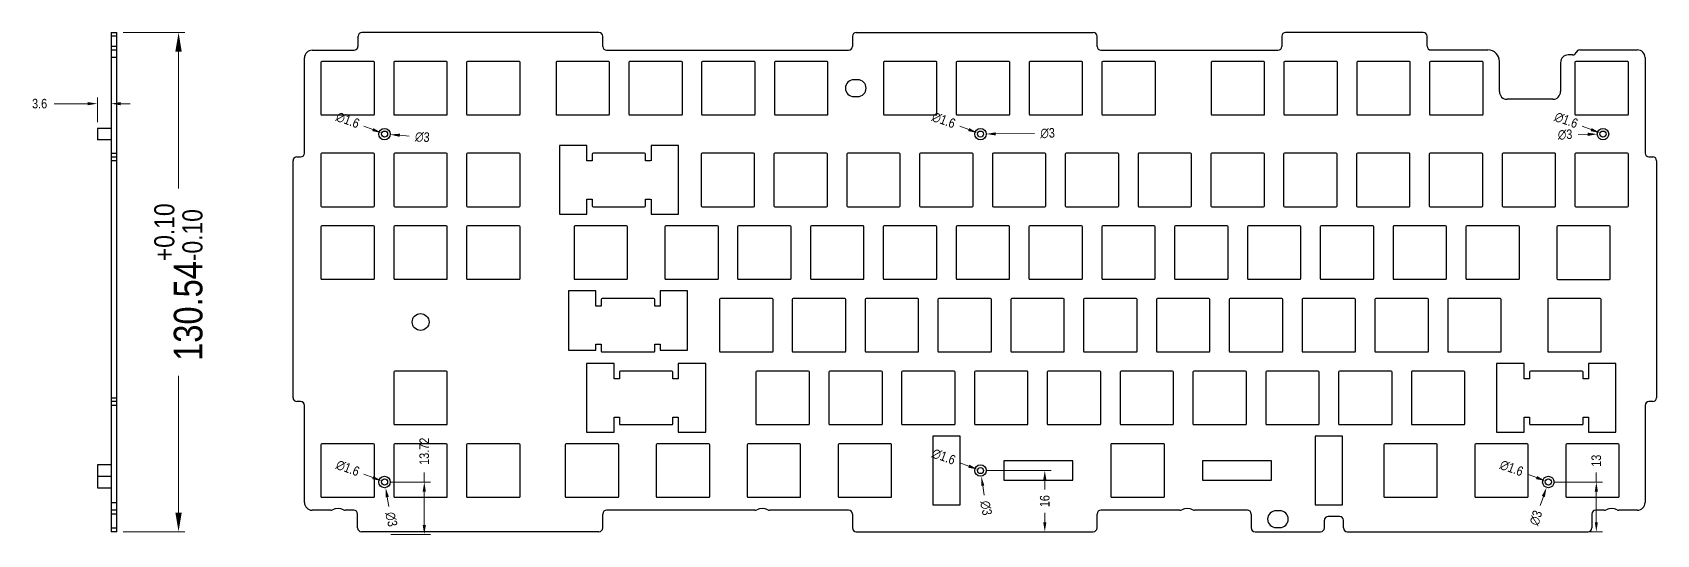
# Model space of a CAD drawing. Header units: millimetres. Extents: x 2387 to 3259, y 214 to 405.
# Drawn here: x 2834.3 to 3259.1, y 214.1 to 345.4 of the extents above; entities that cross this region are included whole.
import ezdxf

# ---------------------------------------------------------------- set-up
doc = ezdxf.new("R2010")
doc.units = ezdxf.units.MM
doc.header["$LTSCALE"] = 30.734
doc.layers.get('0').update_dxf_attribs({"linetype": 'CONTINUOUS'})
doc.styles.get("Standard").update_dxf_attribs({"font": 'txt', "width": 0.85})

msp = doc.modelspace()

# ---------------------------------------------------------------- linework, layer by layer
at = {"color": 5, "linetype": 'Continuous'}
for p, q in [((2854.84, 345.41), (2854.84, 214.87)), ((2854.84, 345.41), (2856.34, 345.41)), ((2856.34, 344.41), (2854.84, 344.41)), ((2856.34, 214.87), (2856.34, 345.41)), ((2919.42, 344.14), (2919.42, 341.77)), ((2982.45, 345.41), (2920.45, 345.41)), ((2983.45, 341.77), (2983.45, 344.41)), ((3048.77, 344.41), (3048.77, 341.77)), ((3049.77, 345.41), (3111.77, 345.41)), ((3112.77, 341.77), (3112.77, 344.41)), ((3161.09, 344.41), (3161.09, 341.77)), ((3198.09, 345.41), (3162.09, 345.41)), ((3199.09, 341.84), (3199.09, 344.41)), ((2854.84, 341.84), (2856.34, 341.84)), ((2854.84, 340.84), (2856.34, 340.84)), ((2907.42, 340.77), (2918.42, 340.77)), ((2984.45, 340.77), (3047.77, 340.77)), ((3113.77, 340.77), (3160.09, 340.77)), ((3200.09, 340.84), (3215.02, 340.84)), ((3239.02, 340.84), (3254.12, 340.84)), ((2856.34, 338.84), (2854.84, 338.84)), ((2905.42, 313.89), (2905.42, 338.77)), ((2909.73, 337.64), (2909.73, 324.04)), ((2923.53, 337.84), (2909.93, 337.84)), ((2923.73, 324.04), (2923.73, 337.64)), ((2928.78, 337.64), (2928.78, 324.04)), ((2942.58, 337.84), (2928.98, 337.84)), ((2942.78, 324.04), (2942.78, 337.64)), ((2947.83, 337.64), (2947.83, 324.04)), ((2961.63, 337.84), (2948.03, 337.84)), ((2961.83, 324.04), (2961.83, 337.64)), ((2971.22, 337.64), (2971.22, 324.04)), ((2985.02, 337.84), (2971.42, 337.84)), ((2985.22, 324.04), (2985.22, 337.64)), ((2990.27, 337.64), (2990.27, 324.04)), ((3004.07, 337.84), (2990.47, 337.84)), ((3004.27, 324.04), (3004.27, 337.64)), ((3009.32, 337.64), (3009.32, 324.04)), ((3023.12, 337.84), (3009.52, 337.84)), ((3023.32, 324.04), (3023.32, 337.64)), ((3028.37, 337.64), (3028.37, 324.04)), ((3042.17, 337.84), (3028.57, 337.84)), ((3042.37, 324.04), (3042.37, 337.64)), ((3056.89, 337.64), (3056.89, 324.04)), ((3070.69, 337.84), (3057.09, 337.84)), ((3070.89, 324.04), (3070.89, 337.64)), ((3075.94, 337.64), (3075.94, 324.04)), ((3089.74, 337.84), (3076.14, 337.84)), ((3089.94, 324.04), (3089.94, 337.64)), ((3094.99, 337.64), (3094.99, 324.04)), ((3108.79, 337.84), (3095.19, 337.84)), ((3108.99, 324.04), (3108.99, 337.64)), ((3114.04, 337.64), (3114.04, 324.04)), ((3127.84, 337.84), (3114.24, 337.84)), ((3128.04, 324.04), (3128.04, 337.64)), ((3142.61, 337.64), (3142.61, 324.04)), ((3156.41, 337.84), (3142.81, 337.84)), ((3156.61, 324.04), (3156.61, 337.64)), ((3161.66, 337.64), (3161.66, 324.04)), ((3175.46, 337.84), (3161.86, 337.84)), ((3175.66, 324.04), (3175.66, 337.64)), ((3180.71, 337.64), (3180.71, 324.04)), ((3194.51, 337.84), (3180.91, 337.84)), ((3194.71, 324.04), (3194.71, 337.64)), ((3199.76, 337.64), (3199.76, 324.04)), ((3213.56, 337.84), (3199.96, 337.84)), ((3213.76, 324.04), (3213.76, 337.64)), ((3218.02, 329.94), (3218.02, 337.84)), ((3234.02, 337.54), (3234.02, 329.94)), ((3237.15, 339.54), (3236.02, 339.54)), ((3237.78, 337.64), (3237.78, 324.04)), ((3251.58, 337.84), (3237.98, 337.84)), ((3251.78, 324.04), (3251.78, 337.64)), ((3256.12, 338.84), (3256.12, 313.89)), ((3050.15, 333.07), (3049.15, 333.07)), ((3049.15, 328.67), (3050.15, 328.67)), ((3232.02, 327.94), (3220.02, 327.94)), ((2909.93, 323.84), (2923.53, 323.84)), ((2928.98, 323.84), (2942.58, 323.84)), ((2948.03, 323.84), (2961.63, 323.84)), ((2971.42, 323.84), (2985.02, 323.84)), ((2990.47, 323.84), (3004.07, 323.84)), ((3009.52, 323.84), (3023.12, 323.84)), ((3028.57, 323.84), (3042.17, 323.84)), ((3057.09, 323.84), (3070.69, 323.84)), ((3076.14, 323.84), (3089.74, 323.84)), ((3095.19, 323.84), (3108.79, 323.84)), ((3114.24, 323.84), (3127.84, 323.84)), ((3142.81, 323.84), (3156.41, 323.84)), ((3161.86, 323.84), (3175.46, 323.84)), ((3180.91, 323.84), (3194.51, 323.84)), ((3199.96, 323.84), (3213.56, 323.84)), ((3237.98, 323.84), (3251.58, 323.84)), ((2851.24, 320.35), (2851.24, 317.35)), ((2854.84, 320.35), (2851.24, 320.35)), ((2854.84, 317.35), (2851.24, 317.35)), ((2979.25, 315.87), (2972.1, 315.87)), ((2972.1, 315.87), (2972.1, 297.87)), ((2979.25, 311.87), (2979.25, 315.87)), ((3003.28, 315.87), (2996.08, 315.87)), ((2996.08, 315.87), (2996.08, 311.87)), ((3003.28, 297.87), (3003.28, 315.87)), ((2854.84, 313.89), (2856.34, 313.89)), ((2854.84, 312.89), (2856.34, 312.89)), ((2856.34, 311.89), (2854.84, 311.89)), ((2902.42, 249.89), (2902.42, 311.89)), ((2903.42, 312.89), (2904.42, 312.89)), ((2909.73, 313.6), (2909.73, 300.1)), ((2923.48, 313.85), (2909.98, 313.85)), ((2923.73, 300.1), (2923.73, 313.6)), ((2928.78, 313.6), (2928.78, 300.1)), ((2942.53, 313.85), (2929.03, 313.85)), ((2942.78, 300.1), (2942.78, 313.6)), ((2947.83, 313.6), (2947.83, 300.1)), ((2961.58, 313.85), (2948.08, 313.85)), ((2961.83, 300.1), (2961.83, 313.6)), ((2980.69, 311.87), (2979.25, 311.87)), ((2980.69, 313.57), (2980.69, 311.87)), ((2994.38, 313.85), (2980.97, 313.85)), ((2994.66, 311.87), (2994.66, 313.57)), ((2995.95, 311.87), (2994.66, 311.87)), ((3009.18, 313.6), (3009.18, 300.1)), ((3022.93, 313.85), (3009.43, 313.85)), ((3023.18, 300.1), (3023.18, 313.6)), ((3028.23, 313.6), (3028.23, 300.1)), ((3041.98, 313.85), (3028.48, 313.85)), ((3042.23, 300.1), (3042.23, 313.6)), ((3047.28, 313.6), (3047.28, 300.1)), ((3061.03, 313.85), (3047.53, 313.85)), ((3061.28, 300.1), (3061.28, 313.6)), ((3066.33, 313.6), (3066.33, 300.1)), ((3080.08, 313.85), (3066.58, 313.85)), ((3080.33, 300.1), (3080.33, 313.6)), ((3085.38, 313.6), (3085.38, 300.1)), ((3099.13, 313.85), (3085.63, 313.85)), ((3099.38, 300.1), (3099.38, 313.6)), ((3104.43, 313.6), (3104.43, 300.1)), ((3118.18, 313.85), (3104.68, 313.85)), ((3118.43, 300.1), (3118.43, 313.6)), ((3123.48, 313.6), (3123.48, 300.1)), ((3137.23, 313.85), (3123.73, 313.85)), ((3137.48, 300.1), (3137.48, 313.6)), ((3142.53, 313.6), (3142.53, 300.1)), ((3156.28, 313.85), (3142.78, 313.85)), ((3156.53, 300.1), (3156.53, 313.6)), ((3161.58, 313.6), (3161.58, 300.1)), ((3175.33, 313.85), (3161.83, 313.85)), ((3175.58, 300.1), (3175.58, 313.6)), ((3180.63, 313.6), (3180.63, 300.1)), ((3194.38, 313.85), (3180.88, 313.85)), ((3194.63, 300.1), (3194.63, 313.6)), ((3199.68, 313.6), (3199.68, 300.1)), ((3213.43, 313.85), (3199.93, 313.85)), ((3213.68, 300.1), (3213.68, 313.6)), ((3218.73, 313.6), (3218.73, 300.1)), ((3232.48, 313.85), (3218.98, 313.85)), ((3232.73, 300.1), (3232.73, 313.6)), ((3237.78, 313.6), (3237.78, 300.1)), ((3251.53, 313.85), (3238.03, 313.85)), ((3251.78, 300.1), (3251.78, 313.6)), ((3257.12, 312.89), (3258.12, 312.89)), ((3259.12, 311.89), (3259.12, 249.89)), ((2979.25, 301.87), (2980.69, 301.87)), ((2979.25, 297.87), (2979.25, 301.87)), ((2980.69, 301.87), (2980.69, 300.13)), ((2994.66, 301.87), (2995.95, 301.87)), ((2994.66, 300.13), (2994.66, 301.87)), ((2996.08, 301.87), (2996.08, 297.87)), ((2909.98, 299.85), (2923.48, 299.85)), ((2929.03, 299.85), (2942.53, 299.85)), ((2948.08, 299.85), (2961.58, 299.85)), ((2972.1, 297.87), (2979.25, 297.87)), ((2980.97, 299.85), (2994.38, 299.85)), ((2996.08, 297.87), (3003.28, 297.87)), ((3009.43, 299.85), (3022.93, 299.85)), ((3028.48, 299.85), (3041.98, 299.85)), ((3047.53, 299.85), (3061.03, 299.85)), ((3066.58, 299.85), (3080.08, 299.85)), ((3085.63, 299.85), (3099.13, 299.85)), ((3104.68, 299.85), (3118.18, 299.85)), ((3123.73, 299.85), (3137.23, 299.85)), ((3142.78, 299.85), (3156.28, 299.85)), ((3161.83, 299.85), (3175.33, 299.85)), ((3180.88, 299.85), (3194.38, 299.85)), ((3199.93, 299.85), (3213.43, 299.85)), ((3218.98, 299.85), (3232.48, 299.85)), ((3238.03, 299.85), (3251.53, 299.85)), ((2909.73, 294.62), (2909.73, 281.12)), ((2923.48, 294.87), (2909.98, 294.87)), ((2923.73, 281.12), (2923.73, 294.62)), ((2928.78, 294.62), (2928.78, 281.12)), ((2942.53, 294.87), (2929.03, 294.87)), ((2942.78, 281.12), (2942.78, 294.62)), ((2947.83, 294.62), (2947.83, 281.12)), ((2961.58, 294.87), (2948.08, 294.87)), ((2961.83, 281.12), (2961.83, 294.62)), ((2975.94, 294.62), (2975.94, 281.12)), ((2989.69, 294.87), (2976.19, 294.87)), ((2989.94, 281.12), (2989.94, 294.62)), ((2999.69, 294.62), (2999.69, 281.12)), ((3013.44, 294.87), (2999.94, 294.87)), ((3013.69, 281.12), (3013.69, 294.62)), ((3018.74, 294.62), (3018.74, 281.12)), ((3032.49, 294.87), (3018.99, 294.87)), ((3032.74, 281.12), (3032.74, 294.62)), ((3037.79, 294.62), (3037.79, 281.12)), ((3051.54, 294.87), (3038.04, 294.87)), ((3051.79, 281.12), (3051.79, 294.62)), ((3056.84, 294.62), (3056.84, 281.12)), ((3070.59, 294.87), (3057.09, 294.87)), ((3070.84, 281.12), (3070.84, 294.62)), ((3075.89, 294.62), (3075.89, 281.12)), ((3089.64, 294.87), (3076.14, 294.87)), ((3089.89, 281.12), (3089.89, 294.62)), ((3094.94, 294.62), (3094.94, 281.12)), ((3108.69, 294.87), (3095.19, 294.87)), ((3108.94, 281.12), (3108.94, 294.62)), ((3113.99, 294.62), (3113.99, 281.12)), ((3127.74, 294.87), (3114.24, 294.87)), ((3127.99, 281.12), (3127.99, 294.62)), ((3133.04, 294.62), (3133.04, 281.12)), ((3146.79, 294.87), (3133.29, 294.87)), ((3147.04, 281.12), (3147.04, 294.62)), ((3152.09, 294.62), (3152.09, 281.12)), ((3165.84, 294.87), (3152.34, 294.87)), ((3166.09, 281.12), (3166.09, 294.62)), ((3171.14, 294.62), (3171.14, 281.12)), ((3184.89, 294.87), (3171.39, 294.87)), ((3185.14, 281.12), (3185.14, 294.62)), ((3190.19, 294.62), (3190.19, 281.12)), ((3203.94, 294.87), (3190.44, 294.87)), ((3204.19, 281.12), (3204.19, 294.62)), ((3209.24, 294.62), (3209.24, 281.12)), ((3222.99, 294.87), (3209.49, 294.87)), ((3223.24, 281.12), (3223.24, 294.62)), ((3233.03, 294.6), (3233.03, 281.1)), ((3246.78, 294.85), (3233.28, 294.85)), ((3247.03, 281.1), (3247.03, 294.6)), ((2909.98, 280.87), (2923.48, 280.87)), ((2929.03, 280.87), (2942.53, 280.87)), ((2948.08, 280.87), (2961.58, 280.87)), ((2976.19, 280.87), (2989.69, 280.87)), ((2999.94, 280.87), (3013.44, 280.87)), ((3018.99, 280.87), (3032.49, 280.87)), ((3038.04, 280.87), (3051.54, 280.87)), ((3057.09, 280.87), (3070.59, 280.87)), ((3076.14, 280.87), (3089.64, 280.87)), ((3095.19, 280.87), (3108.69, 280.87)), ((3114.24, 280.87), (3127.74, 280.87)), ((3133.29, 280.87), (3146.79, 280.87)), ((3152.34, 280.87), (3165.84, 280.87)), ((3171.39, 280.87), (3184.89, 280.87)), ((3190.44, 280.87), (3203.94, 280.87)), ((3209.49, 280.87), (3222.99, 280.87)), ((3233.28, 280.85), (3246.78, 280.85)), ((2981.65, 277.88), (2974.45, 277.88)), ((2974.45, 277.88), (2974.45, 262.38)), ((2981.65, 273.88), (2981.65, 277.88)), ((3005.65, 277.88), (2998.45, 277.88)), ((2998.45, 277.88), (2998.45, 273.88)), ((3005.65, 262.38), (3005.65, 277.88)), ((2983.05, 273.88), (2981.65, 273.88)), ((2983.05, 275.62), (2983.05, 273.88)), ((2996.8, 275.87), (2983.3, 275.87)), ((2997.05, 273.88), (2997.05, 275.62)), ((2998.45, 273.88), (2997.05, 273.88)), ((3013.99, 275.62), (3013.99, 262.12)), ((3027.74, 275.87), (3014.24, 275.87)), ((3027.99, 262.12), (3027.99, 275.62)), ((3033.04, 275.62), (3033.04, 262.12)), ((3046.79, 275.87), (3033.29, 275.87)), ((3047.04, 262.12), (3047.04, 275.62)), ((3052.09, 275.62), (3052.09, 262.12)), ((3065.84, 275.87), (3052.34, 275.87)), ((3066.09, 262.12), (3066.09, 275.62)), ((3071.14, 275.62), (3071.14, 262.12)), ((3084.89, 275.87), (3071.39, 275.87)), ((3085.14, 262.12), (3085.14, 275.62)), ((3090.19, 275.62), (3090.19, 262.12)), ((3103.94, 275.87), (3090.44, 275.87)), ((3104.19, 262.12), (3104.19, 275.62)), ((3109.24, 275.62), (3109.24, 262.12)), ((3122.99, 275.87), (3109.49, 275.87)), ((3123.24, 262.12), (3123.24, 275.62)), ((3128.29, 275.62), (3128.29, 262.12)), ((3142.04, 275.87), (3128.54, 275.87)), ((3142.29, 262.12), (3142.29, 275.62)), ((3147.34, 275.62), (3147.34, 262.12)), ((3161.09, 275.87), (3147.59, 275.87)), ((3161.34, 262.12), (3161.34, 275.62)), ((3166.39, 275.62), (3166.39, 262.12)), ((3180.14, 275.87), (3166.64, 275.87)), ((3180.39, 262.12), (3180.39, 275.62)), ((3185.44, 275.62), (3185.44, 262.12)), ((3199.19, 275.87), (3185.69, 275.87)), ((3199.44, 262.12), (3199.44, 275.62)), ((3204.49, 275.62), (3204.49, 262.12)), ((3218.24, 275.87), (3204.74, 275.87)), ((3218.49, 262.12), (3218.49, 275.62)), ((3230.65, 275.62), (3230.65, 262.12)), ((3244.4, 275.87), (3230.9, 275.87)), ((3244.65, 262.12), (3244.65, 275.62)), ((2981.65, 263.88), (2983.05, 263.88)), ((2981.65, 262.38), (2981.65, 263.88)), ((2983.05, 263.88), (2983.05, 262.12)), ((2997.05, 263.88), (2998.45, 263.88)), ((2997.05, 262.12), (2997.05, 263.88)), ((2998.45, 263.88), (2998.45, 262.38)), ((2974.45, 262.38), (2981.65, 262.38)), ((2983.3, 261.87), (2996.8, 261.87)), ((2998.45, 262.38), (3005.65, 262.38)), ((3014.24, 261.87), (3027.74, 261.87)), ((3033.29, 261.87), (3046.79, 261.87)), ((3052.34, 261.87), (3065.84, 261.87)), ((3071.39, 261.87), (3084.89, 261.87)), ((3090.44, 261.87), (3103.94, 261.87)), ((3109.49, 261.87), (3122.99, 261.87)), ((3128.54, 261.87), (3142.04, 261.87)), ((3147.59, 261.87), (3161.09, 261.87)), ((3166.64, 261.87), (3180.14, 261.87)), ((3185.69, 261.87), (3199.19, 261.87)), ((3204.74, 261.87), (3218.24, 261.87)), ((3230.9, 261.87), (3244.4, 261.87)), ((2928.78, 256.62), (2928.78, 243.12)), ((2942.53, 256.87), (2929.03, 256.87)), ((2942.78, 243.12), (2942.78, 256.62)), ((2986.4, 258.87), (2979.2, 258.87)), ((2979.2, 258.87), (2979.2, 240.87)), ((2986.4, 254.87), (2986.4, 258.87)), ((2987.8, 256.62), (2987.8, 254.87)), ((3001.55, 256.87), (2988.05, 256.87)), ((3001.8, 254.87), (3001.8, 256.62)), ((3010.4, 258.87), (3003.2, 258.87)), ((3003.2, 258.87), (3003.2, 254.87)), ((3010.4, 240.87), (3010.4, 258.87)), ((3023.54, 256.62), (3023.54, 243.12)), ((3037.29, 256.87), (3023.79, 256.87)), ((3037.54, 243.12), (3037.54, 256.62)), ((3042.59, 256.62), (3042.59, 243.12)), ((3056.34, 256.87), (3042.84, 256.87)), ((3056.59, 243.12), (3056.59, 256.62)), ((3061.64, 256.62), (3061.64, 243.12)), ((3075.39, 256.87), (3061.89, 256.87)), ((3075.64, 243.12), (3075.64, 256.62)), ((3080.69, 256.62), (3080.69, 243.12)), ((3094.44, 256.87), (3080.94, 256.87)), ((3094.69, 243.12), (3094.69, 256.62)), ((3099.74, 256.62), (3099.74, 243.12)), ((3113.49, 256.87), (3099.99, 256.87)), ((3113.74, 243.12), (3113.74, 256.62)), ((3118.79, 256.62), (3118.79, 243.12)), ((3132.54, 256.87), (3119.04, 256.87)), ((3132.79, 243.12), (3132.79, 256.62)), ((3137.84, 256.62), (3137.84, 243.12)), ((3151.59, 256.87), (3138.09, 256.87)), ((3151.84, 243.12), (3151.84, 256.62)), ((3156.89, 256.62), (3156.89, 243.12)), ((3170.64, 256.87), (3157.14, 256.87)), ((3170.89, 243.12), (3170.89, 256.62)), ((3175.94, 256.62), (3175.94, 243.12)), ((3189.69, 256.87), (3176.19, 256.87)), ((3189.94, 243.12), (3189.94, 256.62)), ((3194.99, 256.62), (3194.99, 243.12)), ((3208.74, 256.87), (3195.24, 256.87)), ((3208.99, 243.12), (3208.99, 256.62)), ((3217.3, 258.87), (3217.3, 240.87)), ((3224.5, 258.87), (3217.3, 258.87)), ((3224.5, 254.87), (3224.5, 258.87)), ((3225.9, 256.62), (3225.9, 254.87)), ((3239.65, 256.87), (3226.15, 256.87)), ((3239.9, 254.87), (3239.9, 256.62)), ((3241.3, 258.87), (3241.3, 254.87)), ((3248.5, 258.87), (3241.3, 258.87)), ((3248.5, 240.87), (3248.5, 258.87)), ((2987.8, 254.87), (2986.4, 254.87)), ((3003.2, 254.87), (3001.8, 254.87)), ((3225.9, 254.87), (3224.5, 254.87)), ((3241.3, 254.87), (3239.9, 254.87)), ((2854.84, 249.89), (2856.34, 249.89)), ((2856.34, 248.89), (2854.84, 248.89)), ((2856.34, 247.89), (2854.84, 247.89)), ((2904.42, 248.89), (2903.42, 248.89)), ((2905.42, 222.5), (2905.42, 247.89)), ((3256.12, 247.89), (3256.12, 222.5)), ((3258.12, 248.89), (3257.12, 248.89)), ((2929.03, 242.87), (2942.53, 242.87)), ((2986.4, 244.87), (2987.8, 244.87)), ((2986.4, 240.87), (2986.4, 244.87)), ((2987.8, 244.87), (2987.8, 243.12)), ((2988.05, 242.87), (3001.55, 242.87)), ((3001.8, 244.87), (3003.2, 244.87)), ((3001.8, 243.12), (3001.8, 244.87)), ((3003.2, 244.87), (3003.2, 240.87)), ((3023.79, 242.87), (3037.29, 242.87)), ((3042.84, 242.87), (3056.34, 242.87)), ((3061.89, 242.87), (3075.39, 242.87)), ((3080.94, 242.87), (3094.44, 242.87)), ((3099.99, 242.87), (3113.49, 242.87)), ((3119.04, 242.87), (3132.54, 242.87)), ((3138.09, 242.87), (3151.59, 242.87)), ((3157.14, 242.87), (3170.64, 242.87)), ((3176.19, 242.87), (3189.69, 242.87)), ((3195.24, 242.87), (3208.74, 242.87)), ((3224.5, 240.87), (3224.5, 244.87)), ((3224.5, 244.87), (3225.9, 244.87)), ((3225.9, 244.87), (3225.9, 243.12)), ((3226.15, 242.87), (3239.65, 242.87)), ((3239.9, 243.12), (3239.9, 244.87)), ((3239.9, 244.87), (3241.3, 244.87)), ((3241.3, 244.87), (3241.3, 240.87)), ((2979.2, 240.87), (2986.4, 240.87)), ((3003.2, 240.87), (3010.4, 240.87)), ((3076.99, 239.87), (3069.79, 239.87)), ((3069.79, 239.87), (3069.79, 221.87)), ((3076.99, 221.87), (3076.99, 239.87)), ((3169.79, 239.87), (3169.79, 221.87)), ((3176.99, 239.87), (3169.79, 239.87)), ((3176.99, 221.87), (3176.99, 239.87)), ((3217.3, 240.87), (3224.5, 240.87)), ((3241.3, 240.87), (3248.5, 240.87)), ((2909.73, 237.62), (2909.73, 224.12)), ((2923.48, 237.87), (2909.98, 237.87)), ((2923.73, 224.12), (2923.73, 237.62)), ((2928.78, 237.62), (2928.78, 224.12)), ((2942.53, 237.87), (2929.03, 237.87)), ((2942.78, 224.12), (2942.78, 237.62)), ((2947.83, 237.62), (2947.83, 224.12)), ((2961.58, 237.87), (2948.08, 237.87)), ((2961.83, 224.12), (2961.83, 237.62)), ((2973.62, 237.62), (2973.62, 224.12)), ((2987.37, 237.87), (2973.87, 237.87)), ((2987.62, 224.12), (2987.62, 237.62)), ((2997.42, 237.62), (2997.42, 224.12)), ((3011.17, 237.87), (2997.67, 237.87)), ((3011.42, 224.12), (3011.42, 237.62)), ((3021.22, 237.62), (3021.22, 224.12)), ((3034.97, 237.87), (3021.47, 237.87)), ((3035.22, 224.12), (3035.22, 237.62)), ((3045.02, 237.62), (3045.02, 224.12)), ((3058.77, 237.87), (3045.27, 237.87)), ((3059.02, 224.12), (3059.02, 237.62)), ((3116.39, 237.67), (3116.39, 224.07)), ((3130.19, 237.87), (3116.59, 237.87)), ((3130.39, 224.07), (3130.39, 237.67)), ((3187.77, 237.62), (3187.77, 224.12)), ((3201.52, 237.87), (3188.02, 237.87)), ((3201.77, 224.12), (3201.77, 237.62)), ((3211.57, 237.62), (3211.57, 224.12)), ((3225.32, 237.87), (3211.82, 237.87)), ((3225.57, 224.12), (3225.57, 237.62)), ((3235.37, 237.62), (3235.37, 224.12)), ((3249.12, 237.87), (3235.62, 237.87)), ((3249.37, 224.12), (3249.37, 237.62)), ((2854.84, 232.37), (2851.24, 232.37)), ((2851.24, 232.37), (2851.24, 226.37)), ((3106.39, 233.37), (3088.39, 233.37)), ((3088.39, 233.37), (3088.39, 228.37)), ((3106.39, 228.37), (3106.39, 233.37)), ((3140.39, 233.37), (3140.39, 228.37)), ((3158.39, 233.37), (3140.39, 233.37)), ((3158.39, 228.37), (3158.39, 233.37)), ((2851.24, 229.37), (2854.84, 229.37)), ((2851.24, 226.37), (2854.84, 226.37)), ((3088.39, 228.37), (3106.39, 228.37)), ((3140.39, 228.37), (3158.39, 228.37)), ((2854.84, 222.5), (2856.34, 222.5)), ((2909.98, 223.87), (2923.48, 223.87)), ((2929.03, 223.87), (2942.53, 223.87)), ((2948.08, 223.87), (2961.58, 223.87)), ((2973.87, 223.87), (2987.37, 223.87)), ((2997.67, 223.87), (3011.17, 223.87)), ((3021.47, 223.87), (3034.97, 223.87)), ((3045.27, 223.87), (3058.77, 223.87)), ((3069.79, 221.87), (3076.99, 221.87)), ((3116.59, 223.87), (3130.19, 223.87)), ((3169.79, 221.87), (3176.99, 221.87)), ((3188.02, 223.87), (3201.52, 223.87)), ((3211.82, 223.87), (3225.32, 223.87)), ((3235.62, 223.87), (3249.12, 223.87)), ((2856.34, 220.5), (2854.84, 220.5)), ((2856.34, 219.5), (2854.84, 219.5)), ((2912.28, 220.5), (2907.42, 220.5)), ((2918.32, 220.5), (2916.09, 220.5)), ((2919.32, 215.87), (2919.32, 219.5)), ((2983.45, 215.87), (2983.45, 219.5)), ((3023.26, 220.5), (2984.45, 220.5)), ((3047.77, 220.5), (3027.08, 220.5)), ((3048.77, 219.5), (3048.77, 215.87)), ((3112.77, 215.87), (3112.77, 219.5)), ((3134.46, 220.5), (3113.77, 220.5)), ((3152.09, 220.5), (3138.28, 220.5)), ((3153.09, 219.5), (3153.09, 215.87)), ((3160.59, 220.37), (3159.59, 220.37)), ((3172.22, 215.87), (3172.22, 217.87)), ((3176.22, 218.87), (3173.22, 218.87)), ((3177.22, 215.87), (3177.22, 217.87)), ((3242.22, 219.5), (3242.22, 215.87)), ((3245.45, 220.5), (3243.22, 220.5)), ((3254.12, 220.5), (3249.26, 220.5)), ((2854.84, 215.87), (2856.34, 215.87)), ((2856.34, 214.87), (2854.84, 214.87)), ((2982.45, 214.87), (2920.32, 214.87)), ((3049.77, 214.87), (3111.77, 214.87)), ((3154.09, 214.87), (3171.22, 214.87)), ((3159.59, 215.97), (3160.59, 215.97)), ((3178.22, 214.87), (3241.22, 214.87))]:
    msp.add_line(p, q, dxfattribs=at)
at = {"color": 5, "lineweight": 5}
for p, q in [((2857.99, 345.41), (2874.13, 345.41)), ((2872.48, 340.41), (2872.48, 304.63)), ((2851.24, 322), (2851.24, 328.45)), ((2854.84, 324.47), (2854.84, 328.45)), ((2848.74, 326.8), (2839.91, 326.8)), ((2857.34, 326.8), (2859.84, 326.8)), ((2920.94, 320.9), (2923.28, 320.02)), ((3076.84, 320.9), (3079.18, 320.02)), ((3096.4, 319.03), (3086.27, 318.9)), ((3238.62, 318.75), (3241.12, 318.79)), ((3239.69, 320.9), (3242.03, 320.02)), ((2932.85, 318.33), (2930.36, 318.53)), ((2872.48, 219.87), (2872.48, 255.65)), ((2920.94, 229.91), (2923.28, 229.03)), ((2936.76, 227.87), (2936.76, 230.37)), ((3076.84, 232.91), (3079.18, 232.03)), ((3083.92, 230.87), (3100.74, 230.87)), ((3225.4, 229.91), (3227.74, 229.03)), ((3243.37, 227.87), (3243.37, 230.37)), ((2928.02, 227.87), (2938.41, 227.87)), ((2936.76, 216.65), (2936.76, 225.37)), ((3083.23, 224.44), (3082.86, 226.91)), ((3099.09, 228.37), (3099.09, 225.93)), ((3232.48, 227.87), (3245.02, 227.87)), ((3243.37, 217.37), (3243.37, 225.37)), ((2927.53, 221.47), (2927.09, 223.93)), ((3228.7, 221.73), (3229.52, 224.09)), ((3099.09, 217.37), (3099.09, 219.8)), ((2857.99, 214.87), (2874.13, 214.87)), ((2928.02, 214.15), (2938.41, 214.15)), ((3083.92, 214.87), (3100.74, 214.87)), ((3235.94, 214.87), (3245.02, 214.87))]:
    msp.add_line(p, q, dxfattribs=at)
at = {"color": 5, "linetype": 'Continuous'}
for centre, radius in [((2926.37, 318.85), 1.5), ((2926.37, 318.85), 0.8), ((3082.27, 318.85), 1.5), ((3082.27, 318.85), 0.8), ((3245.12, 318.85), 1.5), ((3245.12, 318.85), 0.8), ((2935.8, 269.71), 2.2), ((2935.8, 269.71), 2.2), ((3082.27, 230.87), 1.5), ((3082.27, 230.87), 0.8), ((2926.37, 227.87), 1.5), ((2926.37, 227.87), 0.8), ((3230.83, 227.87), 1.5), ((3230.83, 227.87), 0.8)]:
    msp.add_circle(centre, radius, dxfattribs=at)
for centre, radius, start, end in [((2918.45, 344.38), 1, 345.7322, 1.8038), ((2920.45, 344.41), 1, 89.9957, 179.9057), ((2982.45, 344.41), 1, 0, 90), ((3049.77, 344.41), 1, 90, 180), ((3111.77, 344.41), 1, 0, 90), ((3162.09, 344.41), 1, 90, 180), ((3198.09, 344.41), 1, 0, 90), ((2907.42, 338.77), 2, 90, 180), ((2918.42, 341.77), 1, 270, 0), ((2984.45, 341.77), 1, 180, 270), ((3047.77, 341.77), 1, 270, 0), ((3113.77, 341.77), 1, 180, 270), ((3160.09, 341.77), 1, 270, 0), ((3200.09, 341.84), 1, 180, 270), ((3215.02, 337.84), 3, 0, 90), ((3237.15, 340.54), 1, 270, 339.5127), ((3239.02, 339.84), 1, 90, 159.5127), ((3254.12, 338.84), 2, 360, 90), ((2909.93, 337.64), 0.2, 90, 180), ((2923.53, 337.64), 0.2, 0, 90), ((2928.98, 337.64), 0.2, 90, 180), ((2942.58, 337.64), 0.2, 0, 90), ((2948.03, 337.64), 0.2, 90, 180), ((2961.63, 337.64), 0.2, 0, 90), ((2971.42, 337.64), 0.2, 90, 180), ((2985.02, 337.64), 0.2, 0, 90), ((2990.47, 337.64), 0.2, 90, 180), ((3004.07, 337.64), 0.2, 0, 90), ((3009.52, 337.64), 0.2, 90, 180), ((3023.12, 337.64), 0.2, 0, 90), ((3028.57, 337.64), 0.2, 90, 180), ((3042.17, 337.64), 0.2, 0, 90), ((3057.09, 337.64), 0.2, 90, 180), ((3070.69, 337.64), 0.2, 0, 90), ((3076.14, 337.64), 0.2, 90, 180), ((3089.74, 337.64), 0.2, 0, 90), ((3095.19, 337.64), 0.2, 90, 180), ((3108.79, 337.64), 0.2, 0, 90), ((3114.24, 337.64), 0.2, 90, 180), ((3127.84, 337.64), 0.2, 0, 90), ((3142.81, 337.64), 0.2, 90, 180), ((3156.41, 337.64), 0.2, 0, 90), ((3161.86, 337.64), 0.2, 90, 180), ((3175.46, 337.64), 0.2, 0, 90), ((3180.91, 337.64), 0.2, 90, 180), ((3194.51, 337.64), 0.2, 0, 90), ((3199.96, 337.64), 0.2, 90, 180), ((3213.56, 337.64), 0.2, 0, 90), ((3236.02, 337.54), 2, 90, 180), ((3237.98, 337.64), 0.2, 90, 180), ((3251.58, 337.64), 0.2, 0, 90), ((3049.15, 330.87), 2.2, 90, 270), ((3050.15, 330.87), 2.2, 270, 90), ((3220.02, 329.94), 2, 180, 270), ((3232.02, 329.94), 2, 270, 0), ((2909.93, 324.04), 0.2, 180, 270), ((2923.53, 324.04), 0.2, 270, 0), ((2928.98, 324.04), 0.2, 180, 270), ((2942.58, 324.04), 0.2, 270, 0), ((2948.03, 324.04), 0.2, 180, 270), ((2961.63, 324.04), 0.2, 270, 0), ((2971.42, 324.04), 0.2, 180, 270), ((2985.02, 324.04), 0.2, 270, 0), ((2990.47, 324.04), 0.2, 180, 270), ((3004.07, 324.04), 0.2, 270, 0), ((3009.52, 324.04), 0.2, 180, 270), ((3023.12, 324.04), 0.2, 270, 0), ((3028.57, 324.04), 0.2, 180, 270), ((3042.17, 324.04), 0.2, 270, 0), ((3057.09, 324.04), 0.2, 180, 270), ((3070.69, 324.04), 0.2, 270, 0), ((3076.14, 324.04), 0.2, 180, 270), ((3089.74, 324.04), 0.2, 270, 0), ((3095.19, 324.04), 0.2, 180, 270), ((3108.79, 324.04), 0.2, 270, 0), ((3114.24, 324.04), 0.2, 180, 270), ((3127.84, 324.04), 0.2, 270, 0), ((3142.81, 324.04), 0.2, 180, 270), ((3156.41, 324.04), 0.2, 270, 0), ((3161.86, 324.04), 0.2, 180, 270), ((3175.46, 324.04), 0.2, 270, 0), ((3180.91, 324.04), 0.2, 180, 270), ((3194.51, 324.04), 0.2, 270, 0), ((3199.96, 324.04), 0.2, 180, 270), ((3213.56, 324.04), 0.2, 270, 0), ((3237.98, 324.04), 0.2, 180, 270), ((3251.58, 324.04), 0.2, 270, 0), ((2903.42, 311.89), 1, 90, 180), ((2904.42, 313.89), 1, 270, 0), ((2909.98, 313.6), 0.25, 90, 180), ((2923.48, 313.6), 0.25, 0, 90), ((2929.03, 313.6), 0.25, 90, 180), ((2942.53, 313.6), 0.25, 360, 90), ((2948.08, 313.6), 0.25, 90, 180), ((2961.58, 313.6), 0.25, 360, 90), ((2980.97, 313.57), 0.28, 90, 180), ((2994.38, 313.57), 0.28, 0, 90), ((3009.43, 313.6), 0.25, 90, 180), ((3022.93, 313.6), 0.25, 0, 90), ((3028.48, 313.6), 0.25, 90, 180), ((3041.98, 313.6), 0.25, 0, 90), ((3047.53, 313.6), 0.25, 90, 180), ((3061.03, 313.6), 0.25, 0, 90), ((3066.58, 313.6), 0.25, 90, 180), ((3080.08, 313.6), 0.25, 360, 90), ((3085.63, 313.6), 0.25, 90, 180), ((3099.13, 313.6), 0.25, 0, 90), ((3104.68, 313.6), 0.25, 90, 180), ((3118.18, 313.6), 0.25, 0, 90), ((3123.73, 313.6), 0.25, 90, 180), ((3137.23, 313.6), 0.25, 0, 90), ((3142.78, 313.6), 0.25, 90, 180), ((3156.28, 313.6), 0.25, 0, 90), ((3161.83, 313.6), 0.25, 90, 180), ((3175.33, 313.6), 0.25, 0, 90), ((3180.88, 313.6), 0.25, 90, 180), ((3194.38, 313.6), 0.25, 0, 90), ((3199.93, 313.6), 0.25, 90, 180), ((3213.43, 313.6), 0.25, 0, 90), ((3218.98, 313.6), 0.25, 90, 180), ((3232.48, 313.6), 0.25, 0, 90), ((3238.03, 313.6), 0.25, 90, 180), ((3251.53, 313.6), 0.25, 0, 90), ((3257.12, 313.89), 1, 180, 270), ((3258.12, 311.89), 1, 360, 90), ((2909.98, 300.1), 0.25, 180, 270), ((2923.48, 300.1), 0.25, 270, 0), ((2929.03, 300.1), 0.25, 180, 270), ((2942.53, 300.1), 0.25, 270, 0), ((2948.08, 300.1), 0.25, 180, 270), ((2961.58, 300.1), 0.25, 270, 0), ((2980.97, 300.13), 0.28, 180, 270), ((2994.38, 300.13), 0.28, 270, 0), ((3009.43, 300.1), 0.25, 180, 270), ((3022.93, 300.1), 0.25, 270, 0), ((3028.48, 300.1), 0.25, 180, 270), ((3041.98, 300.1), 0.25, 270, 0), ((3047.53, 300.1), 0.25, 180, 270), ((3061.03, 300.1), 0.25, 270, 0), ((3066.58, 300.1), 0.25, 180, 270), ((3080.08, 300.1), 0.25, 270, 0), ((3085.63, 300.1), 0.25, 180, 270), ((3099.13, 300.1), 0.25, 270, 0), ((3104.68, 300.1), 0.25, 180, 270), ((3118.18, 300.1), 0.25, 270, 0), ((3123.73, 300.1), 0.25, 180, 270), ((3137.23, 300.1), 0.25, 270, 0), ((3142.78, 300.1), 0.25, 180, 270), ((3156.28, 300.1), 0.25, 270, 0), ((3161.83, 300.1), 0.25, 180, 270), ((3175.33, 300.1), 0.25, 270, 0), ((3180.88, 300.1), 0.25, 180, 270), ((3194.38, 300.1), 0.25, 270, 0), ((3199.93, 300.1), 0.25, 180, 270), ((3213.43, 300.1), 0.25, 270, 0), ((3218.98, 300.1), 0.25, 180, 270), ((3232.48, 300.1), 0.25, 270, 0), ((3238.03, 300.1), 0.25, 180, 270), ((3251.53, 300.1), 0.25, 270, 0), ((2909.98, 294.62), 0.25, 90, 180), ((2923.48, 294.62), 0.25, 0, 90), ((2929.03, 294.62), 0.25, 90, 180), ((2942.53, 294.62), 0.25, 360, 90), ((2948.08, 294.62), 0.25, 90, 180), ((2961.58, 294.62), 0.25, 360, 90), ((2976.19, 294.62), 0.25, 90, 180), ((2989.69, 294.62), 0.25, 0, 90), ((2999.94, 294.62), 0.25, 90, 180), ((3013.44, 294.62), 0.25, 360, 90), ((3018.99, 294.62), 0.25, 90, 180), ((3032.49, 294.62), 0.25, 0, 90), ((3038.04, 294.62), 0.25, 90, 180), ((3051.54, 294.62), 0.25, 0, 90), ((3057.09, 294.62), 0.25, 90, 180), ((3070.59, 294.62), 0.25, 0, 90), ((3076.14, 294.62), 0.25, 90, 180), ((3089.64, 294.62), 0.25, 0, 90), ((3095.19, 294.62), 0.25, 90, 180), ((3108.69, 294.62), 0.25, 360, 90), ((3114.24, 294.62), 0.25, 90, 180), ((3127.74, 294.62), 0.25, 0, 90), ((3133.29, 294.62), 0.25, 90, 180), ((3146.79, 294.62), 0.25, 0, 90), ((3152.34, 294.62), 0.25, 90, 180), ((3165.84, 294.62), 0.25, 0, 90), ((3171.39, 294.62), 0.25, 90, 180), ((3184.89, 294.62), 0.25, 0, 90), ((3190.44, 294.62), 0.25, 90, 180), ((3203.94, 294.62), 0.25, 0, 90), ((3209.49, 294.62), 0.25, 90, 180), ((3222.99, 294.62), 0.25, 0, 90), ((3233.28, 294.6), 0.25, 90, 180), ((3246.78, 294.6), 0.25, 0, 90), ((2909.98, 281.12), 0.25, 180, 270), ((2923.48, 281.12), 0.25, 270, 0), ((2929.03, 281.12), 0.25, 180, 270), ((2942.53, 281.12), 0.25, 270, 0), ((2948.08, 281.12), 0.25, 180, 270), ((2961.58, 281.12), 0.25, 270, 0), ((2976.19, 281.12), 0.25, 180, 270), ((2989.69, 281.12), 0.25, 270, 0), ((2999.94, 281.12), 0.25, 180, 270), ((3013.44, 281.12), 0.25, 270, 0), ((3018.99, 281.12), 0.25, 180, 270), ((3032.49, 281.12), 0.25, 270, 0), ((3038.04, 281.12), 0.25, 180, 270), ((3051.54, 281.12), 0.25, 270, 0), ((3057.09, 281.12), 0.25, 180, 270), ((3070.59, 281.12), 0.25, 270, 0), ((3076.14, 281.12), 0.25, 180, 270), ((3089.64, 281.12), 0.25, 270, 0), ((3095.19, 281.12), 0.25, 180, 270), ((3108.69, 281.12), 0.25, 270, 0), ((3114.24, 281.12), 0.25, 180, 270), ((3127.74, 281.12), 0.25, 270, 0), ((3133.29, 281.12), 0.25, 180, 270), ((3146.79, 281.12), 0.25, 270, 0), ((3152.34, 281.12), 0.25, 180, 270), ((3165.84, 281.12), 0.25, 270, 0), ((3171.39, 281.12), 0.25, 180, 270), ((3184.89, 281.12), 0.25, 270, 0), ((3190.44, 281.12), 0.25, 180, 270), ((3203.94, 281.12), 0.25, 270, 0), ((3209.49, 281.12), 0.25, 180, 270), ((3222.99, 281.12), 0.25, 270, 0), ((3233.28, 281.1), 0.25, 180, 270), ((3246.78, 281.1), 0.25, 270, 0), ((2983.3, 275.62), 0.25, 90, 180), ((2996.8, 275.62), 0.25, 360, 90), ((3014.24, 275.62), 0.25, 90, 180), ((3027.74, 275.62), 0.25, 0, 90), ((3033.29, 275.62), 0.25, 90, 180), ((3046.79, 275.62), 0.25, 0, 90), ((3052.34, 275.62), 0.25, 90, 180), ((3065.84, 275.62), 0.25, 0, 90), ((3071.39, 275.62), 0.25, 90, 180), ((3084.89, 275.62), 0.25, 0, 90), ((3090.44, 275.62), 0.25, 90, 180), ((3103.94, 275.62), 0.25, 0, 90), ((3109.49, 275.62), 0.25, 90, 180), ((3122.99, 275.62), 0.25, 0, 90), ((3128.54, 275.62), 0.25, 90, 180), ((3142.04, 275.62), 0.25, 0, 90), ((3147.59, 275.62), 0.25, 90, 180), ((3161.09, 275.62), 0.25, 0, 90), ((3166.64, 275.62), 0.25, 90, 180), ((3180.14, 275.62), 0.25, 0, 90), ((3185.69, 275.62), 0.25, 90, 180), ((3199.19, 275.62), 0.25, 0, 90), ((3204.74, 275.62), 0.25, 90, 180), ((3218.24, 275.62), 0.25, 0, 90), ((3230.9, 275.62), 0.25, 90, 180), ((3244.4, 275.62), 0.25, 0, 90), ((2983.3, 262.12), 0.25, 180, 270), ((2996.8, 262.12), 0.25, 270, 0), ((3014.24, 262.12), 0.25, 180, 270), ((3027.74, 262.12), 0.25, 270, 0), ((3033.29, 262.12), 0.25, 180, 270), ((3046.79, 262.12), 0.25, 270, 0), ((3052.34, 262.12), 0.25, 180, 270), ((3065.84, 262.12), 0.25, 270, 0), ((3071.39, 262.12), 0.25, 180, 270), ((3084.89, 262.12), 0.25, 270, 0), ((3090.44, 262.12), 0.25, 180, 270), ((3103.94, 262.12), 0.25, 270, 0), ((3109.49, 262.12), 0.25, 180, 270), ((3122.99, 262.12), 0.25, 270, 0), ((3128.54, 262.12), 0.25, 180, 270), ((3142.04, 262.12), 0.25, 270, 0), ((3147.59, 262.12), 0.25, 180, 270), ((3161.09, 262.12), 0.25, 270, 0), ((3166.64, 262.12), 0.25, 180, 270), ((3180.14, 262.12), 0.25, 270, 0), ((3185.69, 262.12), 0.25, 180, 270), ((3199.19, 262.12), 0.25, 270, 0), ((3204.74, 262.12), 0.25, 180, 270), ((3218.24, 262.12), 0.25, 270, 0), ((3230.9, 262.12), 0.25, 180, 270), ((3244.4, 262.12), 0.25, 270, 0), ((2929.03, 256.62), 0.25, 90, 180), ((2942.53, 256.62), 0.25, 360, 90), ((2988.05, 256.62), 0.25, 90, 180), ((3001.55, 256.62), 0.25, 0, 90), ((3023.79, 256.62), 0.25, 90, 180), ((3037.29, 256.62), 0.25, 360, 90), ((3042.84, 256.62), 0.25, 90, 180), ((3056.34, 256.62), 0.25, 0, 90), ((3061.89, 256.62), 0.25, 90, 180), ((3075.39, 256.62), 0.25, 0, 90), ((3080.94, 256.62), 0.25, 90, 180), ((3094.44, 256.62), 0.25, 0, 90), ((3099.99, 256.62), 0.25, 90, 180), ((3113.49, 256.62), 0.25, 0, 90), ((3119.04, 256.62), 0.25, 90, 180), ((3132.54, 256.62), 0.25, 0, 90), ((3138.09, 256.62), 0.25, 90, 180), ((3151.59, 256.62), 0.25, 0, 90), ((3157.14, 256.62), 0.25, 90, 180), ((3170.64, 256.62), 0.25, 0, 90), ((3176.19, 256.62), 0.25, 90, 180), ((3189.69, 256.62), 0.25, 0, 90), ((3195.24, 256.62), 0.25, 90, 180), ((3208.74, 256.62), 0.25, 0, 90), ((3226.15, 256.62), 0.25, 90, 180), ((3239.65, 256.62), 0.25, 0, 90), ((2903.42, 249.89), 1, 180, 270), ((2904.42, 247.89), 1, 360, 90), ((3257.12, 247.89), 1, 90, 180), ((3258.12, 249.89), 1, 270, 0), ((2929.03, 243.12), 0.25, 180, 270), ((2942.53, 243.12), 0.25, 270, 0), ((2988.05, 243.12), 0.25, 180, 270), ((3001.55, 243.12), 0.25, 270, 0), ((3023.79, 243.12), 0.25, 180, 270), ((3037.29, 243.12), 0.25, 270, 0), ((3042.84, 243.12), 0.25, 180, 270), ((3056.34, 243.12), 0.25, 270, 0), ((3061.89, 243.12), 0.25, 180, 270), ((3075.39, 243.12), 0.25, 270, 0), ((3080.94, 243.12), 0.25, 180, 270), ((3094.44, 243.12), 0.25, 270, 0), ((3099.99, 243.12), 0.25, 180, 270), ((3113.49, 243.12), 0.25, 270, 0), ((3119.04, 243.12), 0.25, 180, 270), ((3132.54, 243.12), 0.25, 270, 0), ((3138.09, 243.12), 0.25, 180, 270), ((3151.59, 243.12), 0.25, 270, 0), ((3157.14, 243.12), 0.25, 180, 270), ((3170.64, 243.12), 0.25, 270, 0), ((3176.19, 243.12), 0.25, 180, 270), ((3189.69, 243.12), 0.25, 270, 0), ((3195.24, 243.12), 0.25, 180, 270), ((3208.74, 243.12), 0.25, 270, 0), ((3226.15, 243.12), 0.25, 180, 270), ((3239.65, 243.12), 0.25, 270, 0), ((2909.98, 237.62), 0.25, 90, 180), ((2923.48, 237.62), 0.25, 0, 90), ((2929.03, 237.62), 0.25, 90, 180), ((2942.53, 237.62), 0.25, 360, 90), ((2948.08, 237.62), 0.25, 90, 180), ((2961.58, 237.62), 0.25, 360, 90), ((2973.87, 237.62), 0.25, 90, 180), ((2987.37, 237.62), 0.25, 0, 90), ((2997.67, 237.62), 0.25, 90, 180), ((3011.17, 237.62), 0.25, 0, 90), ((3021.47, 237.62), 0.25, 90, 180), ((3034.97, 237.62), 0.25, 0, 90), ((3045.27, 237.62), 0.25, 90, 180), ((3058.77, 237.62), 0.25, 0, 90), ((3116.59, 237.67), 0.2, 90, 180), ((3130.19, 237.67), 0.2, 360, 90), ((3188.02, 237.62), 0.25, 90, 180), ((3201.52, 237.62), 0.25, 0, 90), ((3211.82, 237.62), 0.25, 90, 180), ((3225.32, 237.62), 0.25, 0, 90), ((3235.62, 237.62), 0.25, 90, 180), ((3249.12, 237.62), 0.25, 0, 90), ((2907.42, 222.5), 2, 180, 270), ((2909.98, 224.12), 0.25, 180, 270), ((2914.19, 217.87), 3.1, 62.2966, 117.7034), ((2923.48, 224.12), 0.25, 270, 0), ((2929.03, 224.12), 0.25, 180, 270), ((2942.53, 224.12), 0.25, 270, 0), ((2948.08, 224.12), 0.25, 180, 270), ((2961.58, 224.12), 0.25, 270, 0), ((2973.87, 224.12), 0.25, 180, 270), ((2987.37, 224.12), 0.25, 270, 0), ((2997.67, 224.12), 0.25, 180, 270), ((3011.17, 224.12), 0.25, 270, 0), ((3021.47, 224.12), 0.25, 180, 270), ((3025.17, 217.87), 3.1, 62.2966, 117.7034), ((3034.97, 224.12), 0.25, 270, 0), ((3045.27, 224.12), 0.25, 180, 270), ((3058.77, 224.12), 0.25, 270, 0), ((3116.59, 224.07), 0.2, 180, 270), ((3130.19, 224.07), 0.2, 270, 0), ((3136.37, 217.87), 3.1, 62.2966, 117.7034), ((3188.02, 224.12), 0.25, 180, 270), ((3201.52, 224.12), 0.25, 270, 0), ((3211.82, 224.12), 0.25, 180, 270), ((3225.32, 224.12), 0.25, 270, 0), ((3235.62, 224.12), 0.25, 180, 270), ((3247.36, 217.87), 3.1, 62.2966, 117.7034), ((3249.12, 224.12), 0.25, 270, 0), ((3254.12, 222.5), 2, 270, 0), ((2912.28, 221.5), 1, 270, 297.7034), ((2916.09, 221.5), 1, 242.2966, 270), ((2918.32, 219.5), 1, 0, 90), ((2984.45, 219.5), 1, 90, 180), ((3023.26, 221.5), 1, 270, 297.7034), ((3027.08, 221.5), 1, 242.2966, 270), ((3047.77, 219.5), 1, 0, 90), ((3113.77, 219.5), 1, 90, 180), ((3134.46, 221.5), 1, 270, 297.7034), ((3138.28, 221.5), 1, 242.2966, 270), ((3152.09, 219.5), 1, 0, 90), ((3159.59, 218.17), 2.2, 90, 270), ((3160.59, 218.17), 2.2, 270, 90), ((3173.22, 217.87), 1, 90, 180), ((3176.22, 217.87), 1, 0, 90), ((3243.22, 219.5), 1, 90, 180), ((3245.45, 221.5), 1, 270, 297.7034), ((3249.26, 221.5), 1, 242.2966, 270), ((2920.32, 215.87), 1, 180, 270), ((2982.45, 215.87), 1, 270, 0), ((3049.77, 215.87), 1, 180, 270), ((3111.77, 215.87), 1, 270, 0), ((3154.09, 215.87), 1, 180, 270), ((3171.22, 215.87), 1, 270, 0), ((3178.22, 215.87), 1, 180, 270), ((3241.22, 215.87), 1, 270, 0)]:
    msp.add_arc(centre, radius, start, end, dxfattribs=at)
at = {"color": 5}
for points in [[(2871.64, 340.41), (2873.31, 340.41), (2872.48, 345.41)], [(2848.74, 327.22), (2848.74, 326.38), (2851.24, 326.8)], [(2857.34, 327.22), (2857.34, 326.38), (2854.84, 326.8)], [(2923.43, 320.41), (2923.14, 319.63), (2925.62, 319.14)], [(2930.39, 318.95), (2930.32, 318.12), (2927.87, 318.73)], [(3079.33, 320.41), (3079.04, 319.63), (3081.52, 319.14)], [(3086.27, 319.32), (3086.28, 318.49), (3083.77, 318.87)], [(3241.11, 319.21), (3241.13, 318.37), (3243.62, 318.83)], [(3242.18, 320.41), (3241.89, 319.63), (3244.37, 319.14)], [(3079.33, 232.42), (3079.04, 231.64), (3081.52, 231.15)], [(3098.68, 228.37), (3099.51, 228.37), (3099.09, 230.87)], [(2923.43, 229.42), (2923.14, 228.64), (2925.62, 228.15)], [(2927.5, 224.01), (2926.68, 223.86), (2926.64, 226.39)], [(2936.34, 225.37), (2937.18, 225.37), (2936.76, 227.87)], [(3083.27, 226.97), (3082.45, 226.85), (3082.49, 229.38)], [(3227.88, 229.42), (3227.59, 228.64), (3230.08, 228.15)], [(3229.12, 224.22), (3229.91, 223.95), (3230.33, 226.45)], [(3242.96, 225.37), (3243.79, 225.37), (3243.37, 227.87)], [(2871.64, 219.87), (2873.31, 219.87), (2872.48, 214.87)], [(3098.68, 217.37), (3099.51, 217.37), (3099.09, 214.87)], [(3242.96, 217.37), (3243.79, 217.37), (3243.37, 214.87)], [(2936.34, 216.65), (2937.18, 216.65), (2936.76, 214.15)]]:
    msp.add_solid(points, dxfattribs=at)

# ---------------------------------------------------------------- texts
at = {"color": 5, "insert": (2836.13, 326.8), "char_height": 2.5, "attachment_point": 5}
msp.add_mtext('3.6', dxfattribs=at)
at = {"color": 5, "attachment_point": 5}
for s, insert, char_height, rotation in [('∅1.6', (2916.75, 322.48), 2.5, 339.3742), ('∅1.6', (3072.65, 322.48), 2.5, 339.3742), ('∅1.6', (3235.5, 322.48), 2.5, 339.3742), ('∅3', (2936.26, 318.06), 2.5, 355.3848), ('∅3', (3099.82, 319.08), 2.5, 0.7244), ('∅3', (3235.2, 318.7), 2.5, 0.9081), ('130.54{\\H0.7x;\\S+0.10^ -0.10;}', (2872.48, 280.14), 7.5, 90), ('13.72', (2936.76, 235.91), 2.5, 90), ('∅1.6', (3072.65, 234.49), 2.5, 339.3742), ('13', (3243.37, 233.43), 2.5, 90), ('∅1.6', (2916.75, 231.49), 2.5, 339.3742), ('∅1.6', (3221.2, 231.49), 2.5, 339.3742), ('∅3', (3083.73, 221.06), 2.5, 278.45), ('16', (3099.09, 222.87), 2.5, 90), ('∅3', (2928.14, 218.11), 2.5, 280.3016), ('∅3', (3227.58, 218.49), 2.5, 70.8902)]:
    msp.add_mtext(s, dxfattribs=dict(at, insert=insert, char_height=char_height, rotation=rotation))

doc.saveas('drawing.dxf')
